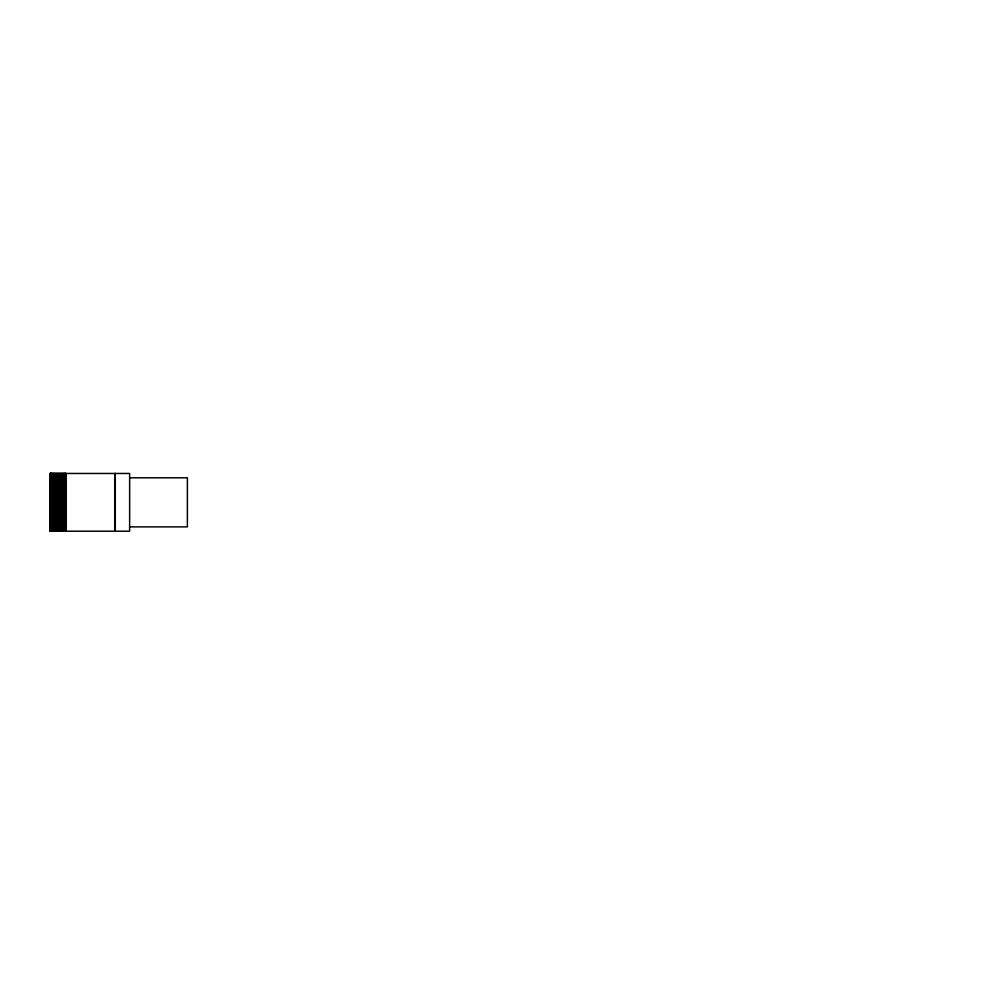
<?xml version="1.0" encoding="UTF-8"?>
<svg xmlns="http://www.w3.org/2000/svg" width="997" height="997" viewBox="0 0 997 997"><rect width="100%" height="100%" fill="white"/><g stroke="black" fill="none" stroke-linecap="round" stroke-linejoin="round"><path stroke-width="1.5" d="M49.85 473.463L129.635 473.463L129.635 531.202L49.85 531.202L49.975 473.463L50.012 531.202M129.635 477.8L187.374 477.8L187.374 526.877L129.635 526.877M115.278 473.463L115.278 531.202M115.191 473.463L115.166 531.202M66.089 473.463L66.151 531.202M65.864 473.463L65.864 531.202M65.615 473.463L65.615 531.202M65.341 473.463L65.341 531.202M65.054 473.463L65.054 531.202M64.743 473.463L64.743 531.202M64.419 473.463L64.419 531.202M64.082 473.463L64.082 531.202M63.721 473.463L63.721 531.202M63.359 473.463L63.359 531.202M62.973 473.463L62.973 531.202M62.574 473.463L62.574 531.202M62.175 473.463L62.175 531.202M61.764 473.463L61.764 531.202M61.328 473.463L61.328 531.202M60.904 473.463L60.904 531.202M60.456 473.463L60.456 531.202M60.019 473.463L60.019 531.202M59.571 473.463L59.571 531.202M59.122 473.463L59.122 531.202M58.661 473.463L58.661 531.202M58.212 473.463L58.212 531.202M57.751 473.463L57.751 531.202M57.303 473.463L57.303 531.202M56.854 473.463L56.854 531.202M56.418 473.463L56.418 531.202M55.982 473.463L55.982 531.202M55.545 473.463L55.545 531.202M55.122 473.463L55.122 531.202M54.71 473.463L54.71 531.202M54.312 473.463L54.312 531.202M53.925 473.463L53.925 531.202M53.539 473.463L53.539 531.202M53.177 473.463L53.177 531.202M52.829 473.463L52.829 531.202M52.492 473.463L52.492 531.202M52.18 473.463L52.18 531.202M51.881 473.463L51.881 531.202M51.595 473.463L51.595 531.202M51.333 473.463L51.333 531.202M51.084 473.463L51.084 531.202M50.859 473.463L50.859 531.202M50.66 473.463L50.66 531.202M50.486 473.463L50.486 531.202M50.324 473.463L50.324 531.202"/></g></svg>
